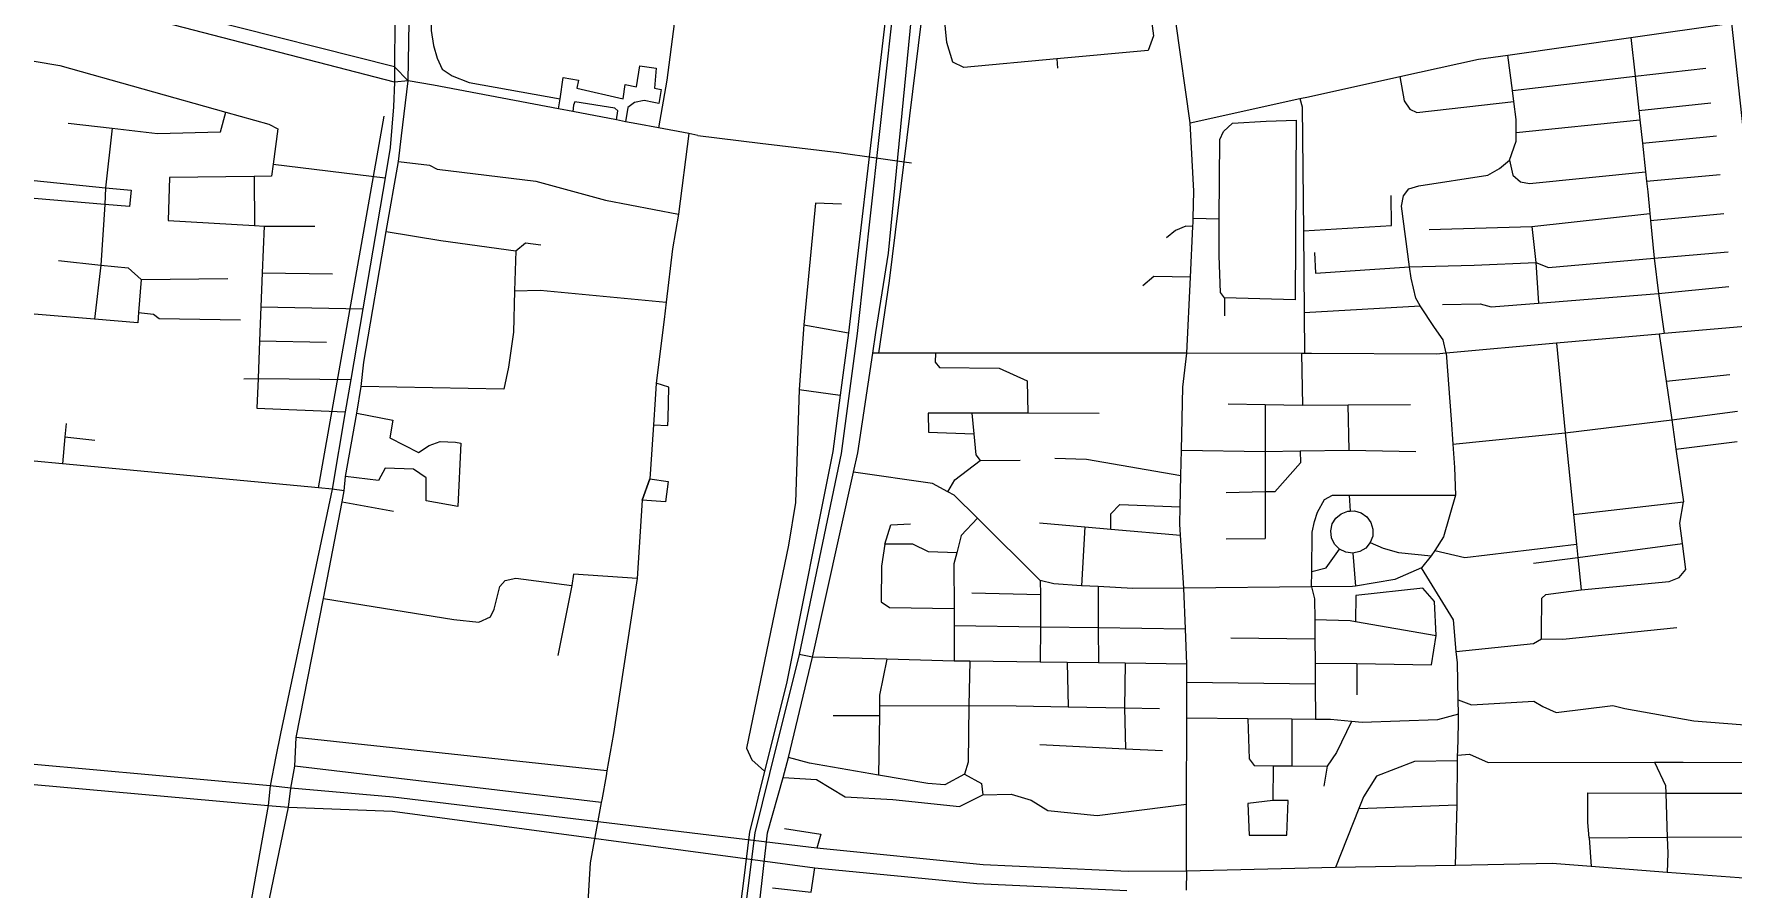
# Model space of a CAD drawing. Header units: inches. Extents: x 13372745 to 13380225, y 3541222 to 3545722.
# Drawn here: x 13372745 to 13374113, y 3544213 to 3544901 of the extents above; entities that cross this region are included whole.
import ezdxf

# ---------------------------------------------------------------- set-up
doc = ezdxf.new("R2010")
doc.units = ezdxf.units.IN
doc.header["$MEASUREMENT"] = 0

msp = doc.modelspace()

# ---------------------------------------------------------------- linework, layer by layer
for points in [[(13374013.9, 3545722), (13374016.3, 3545697.2), (13374020.5, 3545655.4), (13374021.8, 3545642.5), (13374040, 3545459.5), (13374073.2, 3545226.1), (13374099.7, 3544995.2), (13374107.9, 3544937.3), (13374111.5, 3544910.2), (13374137.7, 3544667), (13374147.1, 3544578), (13374168.1, 3544342.1), (13374168.6, 3544338.4)], [(13373025.5, 3545531.5), (13373028.7, 3545344.9), (13373033.5, 3545224.9), (13373036.5, 3545060.4), (13373035, 3544874.8), (13373035.2, 3544862.5), (13373034.4, 3544842.6), (13373031.7, 3544809.9), (13373027.5, 3544785.4), (13373009.6, 3544679.9), (13373000, 3544623), (13372995.5, 3544596.9), (13372985, 3544534.8)], [(13373271.2, 3544994.5), (13373254.4, 3544864.1), (13373247.7, 3544825.7)], [(13373444.8, 3544994.5), (13373438.8, 3544986.1), (13373430.4, 3544914.5), (13373417.3, 3544802.4), (13373400.6, 3544660.7), (13373394, 3544610.4), (13373388.1, 3544565.1), (13373350.7, 3544378.2), (13373333.1, 3544307.7), (13373327.6, 3544285.8)], [(13373425.1, 3544644.4), (13373433.7, 3544702.5), (13373445.4, 3544798.3), (13373459.4, 3544911.8), (13373463.3, 3544990), (13373460.2, 3544997)], [(13373478.1, 3544975.3), (13373535.8, 3544982.2), (13373577, 3544987.1), (13373625.1, 3544992.9), (13373634.1, 3544990.6), (13373646.2, 3544899.8), (13373641.9, 3544888.1), (13373568.4, 3544881.3), (13373493.4, 3544874.4), (13373484.7, 3544878.7), (13373479.7, 3544894.4), (13373472.2, 3544971.8), (13373478.1, 3544975.3)], [(13373046.1, 3544863.7), (13373035, 3544874.8), (13372879.7, 3544914), (13372748.2, 3544947.6), (13372744.9, 3544947.9)], [(13373046.1, 3544863.7), (13373035.2, 3544862.5), (13372834.9, 3544914.3), (13372746.8, 3544934.7), (13372744.9, 3544934.9)], [(13373065.8, 3544946.7), (13373064.7, 3544904.1), (13373066.4, 3544892), (13373069.5, 3544881.8), (13373073.5, 3544873.1), (13373081.6, 3544867.6), (13373095.1, 3544862.2), (13373168.4, 3544849)], [(13372912, 3544095.9), (13372949.8, 3544278.7), (13372951.6, 3544293.9), (13372954.8, 3544311.5), (13372956, 3544334.6), (13372978, 3544446.6), (13372993, 3544524.4), (13372994.6, 3544533.5), (13372995.7, 3544545), (13373004.8, 3544595.9), (13373008.3, 3544617.3), (13373010.5, 3544637), (13373028.3, 3544742.3), (13373038.2, 3544798.7), (13373040.8, 3544819.2), (13373046.1, 3544863.7), (13373047.1, 3544926.4)], [(13373435.7, 3544915.1), (13373407.7, 3544660.2)], [(13373422.6, 3544660.8), (13373432.7, 3544724.7), (13373451.3, 3544914.6)], [(13373672.6, 3544249.7), (13373672.7, 3544281.1), (13373672.9, 3544350.3), (13373673, 3544379.4), (13373673, 3544393.9), (13373672, 3544422.2), (13373670.7, 3544454.9), (13373667.8, 3544497.7), (13373667.3, 3544506.6), (13373667.6, 3544520.5), (13373668.2, 3544545.8), (13373668.7, 3544566.2), (13373669.9, 3544616.9), (13373673, 3544644.2), (13373675.9, 3544705.4), (13373677.9, 3544746.4), (13373678, 3544749.4), (13373678.1, 3544753), (13373678.6, 3544774.8), (13373675.8, 3544829.9), (13373664.1, 3544911.5)], [(13373675.8, 3544829.9), (13373764.1, 3544849.3), (13373771, 3544850.8), (13373844.4, 3544867), (13373907.9, 3544881), (13373931.5, 3544884.3), (13374030.5, 3544898.4), (13374111.5, 3544910.2)], [(13374030.5, 3544898.4), (13374033.9, 3544867.3), (13374036.9, 3544839.8), (13374037.7, 3544832.2), (13374039.8, 3544813.5), (13374042.3, 3544790.4), (13374043.1, 3544782.7), (13374044.1, 3544774.1), (13374045.8, 3544756.7), (13374046.3, 3544751.2), (13374049.3, 3544720.8), (13374052.7, 3544692.3), (13374057.3, 3544660)], [(13373568.4, 3544881.3), (13373568.8, 3544873.8)], [(13373881.7, 3544644.3), (13373879.5, 3544654.9), (13373872.4, 3544664.9), (13373860.8, 3544682.4), (13373857.4, 3544688.7), (13373853.5, 3544704.7), (13373852.3, 3544713.7), (13373845.7, 3544762.7), (13373847.5, 3544770.9), (13373851.7, 3544776.6), (13373859.9, 3544779.1), (13373915.4, 3544787.7), (13373924.7, 3544793), (13373932.9, 3544799.8), (13373938.2, 3544815.1), (13373938.2, 3544822), (13373938.2, 3544832.5), (13373936.3, 3544846.9), (13373935.2, 3544855.8), (13373931.5, 3544884.3)], [(13372744.9, 3544879.6), (13372765.6, 3544876.1), (13372899.3, 3544838.4), (13372933.8, 3544828.7), (13372941.3, 3544824.9), (13372937.5, 3544796.4), (13372936.2, 3544786.8)], [(13373167.2, 3544841), (13373168.4, 3544849), (13373171, 3544866.2), (13373183.3, 3544864.1), (13373182, 3544857.7), (13373219.2, 3544849.1), (13373220.7, 3544860.6), (13373229.9, 3544858.8), (13373232.7, 3544875.8), (13373245.8, 3544873.9), (13373244.4, 3544857.7), (13373249.8, 3544856.7), (13373248, 3544845.5), (13373243.8, 3544846.3), (13373236.2, 3544847.7), (13373228.2, 3544846.3), (13373222.9, 3544842.2), (13373221.1, 3544830.7), (13373213.9, 3544832.1), (13373214.8, 3544839.4), (13373212.5, 3544841.7), (13373180.3, 3544846.6), (13373179.2, 3544844), (13373178.6, 3544838.8), (13373167.2, 3544841)], [(13373844.4, 3544867), (13373848.1, 3544847.4), (13373852.6, 3544840.8), (13373858.2, 3544838), (13373936.3, 3544846.9)], [(13373935.2, 3544855.8), (13374033.9, 3544867.3), (13374090.9, 3544873.9)], [(13373279.3, 3544819.6), (13373272, 3544821.1), (13373247.7, 3544825.7), (13373230.1, 3544829), (13373221.1, 3544830.7), (13373213.9, 3544832.1), (13373178.6, 3544838.8), (13373167.2, 3544841), (13373066.5, 3544860.1), (13373046.1, 3544863.7)], [(13373764.1, 3544849.3), (13373765.8, 3544842.6), (13373766.8, 3544742.9), (13373767.4, 3544676.9), (13373767.7, 3544643.9)], [(13374036.9, 3544839.8), (13374094.9, 3544846)], [(13372772.4, 3544829.5), (13372807.9, 3544825.5), (13372844.4, 3544821.3), (13372895, 3544822.6), (13372899.3, 3544838.4)], [(13372807.9, 3544825.5), (13372802.5, 3544777.5), (13372801.9, 3544764.1), (13372798.8, 3544715.2), (13372793.5, 3544671.7)], [(13372974, 3544535.9), (13373026.9, 3544835.1)], [(13373761.1, 3544831.9), (13373760.1, 3544687.1), (13373703.2, 3544688.8), (13373700.2, 3544693.1), (13373698.9, 3544722.7), (13373699.1, 3544752.6), (13373699.6, 3544816.4), (13373702.5, 3544822.7), (13373709.8, 3544829.6), (13373736.8, 3544831.2), (13373761.1, 3544831.9)], [(13373938.2, 3544822), (13374037.7, 3544832.2)], [(13373272, 3544821.1), (13373263.7, 3544756.2), (13373258.9, 3544728.2), (13373253.8, 3544685.4), (13373252.2, 3544671.3), (13373245.8, 3544620.2), (13373244.9, 3544606.9), (13373243.6, 3544586.6), (13373241.3, 3544550.9), (13373240.6, 3544543), (13373234.5, 3544525.8), (13373230.4, 3544462.9), (13373211.4, 3544338), (13373206, 3544307.9)], [(13373279.3, 3544819.6), (13373329.5, 3544813.5)], [(13373329.5, 3544813.5), (13373392.7, 3544805.9)], [(13374039.8, 3544813.5), (13374099.3, 3544819.2)], [(13373038.2, 3544798.7), (13373063.2, 3544795.7), (13373069.4, 3544792.5), (13373148.9, 3544782.8), (13373204.9, 3544767.5), (13373263.7, 3544756.2)], [(13373392.7, 3544805.9), (13373398.2, 3544805), (13373417.3, 3544802.4), (13373445.4, 3544798.3), (13373451.3, 3544797.5)], [(13373932.9, 3544799.8), (13373935.4, 3544787.7), (13373941.6, 3544782.4), (13373948.8, 3544780.8), (13374042.3, 3544790.4)], [(13372936.2, 3544786.8), (13372922.2, 3544786.6), (13372853.9, 3544785.8), (13372852.9, 3544751), (13372922.5, 3544747.1), (13372930.1, 3544746.7), (13372971.1, 3544746.6)], [(13372922.2, 3544786.6), (13372922.5, 3544747.1)], [(13372937.5, 3544796.4), (13373027.5, 3544785.4)], [(13374043.1, 3544782.7), (13374102.5, 3544788.1)], [(13372744.9, 3544783.3), (13372802.5, 3544777.5), (13372823.1, 3544775.5), (13372821.7, 3544762.4), (13372801.9, 3544764.1), (13372744.9, 3544768.8)], [(13373766.8, 3544742.9), (13373837.7, 3544747.1), (13373837.4, 3544771.3)], [(13373395, 3544764.3), (13373374.1, 3544765.1), (13373364.7, 3544667.1), (13373360.9, 3544615.1), (13373394, 3544610.4)], [(13374046.3, 3544751.2), (13374105.3, 3544756.9)], [(13372930.1, 3544746.7), (13372928.6, 3544708.9), (13372927.5, 3544681.5), (13372926.5, 3544654.1), (13372925.3, 3544624), (13372924.4, 3544600.1), (13372995.5, 3544596.9)], [(13373677.9, 3544746.4), (13373672.3, 3544746.6), (13373664, 3544743.2), (13373656.5, 3544737.1)], [(13373678.1, 3544753), (13373699.1, 3544752.6)], [(13373868, 3544743.8), (13373950.8, 3544746.2), (13374045.8, 3544756.7)], [(13373950.8, 3544746.2), (13373953.9, 3544717.3), (13373956.1, 3544684.5)], [(13373028.3, 3544742.3), (13373072.4, 3544734.9), (13373132.7, 3544726.8), (13373131.8, 3544694.4), (13373130.9, 3544661.3), (13373127, 3544633), (13373123, 3544615.3), (13373008.3, 3544617.3)], [(13373132.7, 3544726.8), (13373140.5, 3544733.2), (13373152.9, 3544731.6)], [(13372764.6, 3544718.8), (13372798.8, 3544715.2), (13372820.8, 3544712.9), (13372831.2, 3544703.5), (13372900.9, 3544704.4)], [(13373775.7, 3544725.4), (13373776.6, 3544708.6), (13373852.3, 3544713.7), (13373904.4, 3544715.2), (13373953.9, 3544717.3), (13373964.3, 3544713.4), (13374049.3, 3544720.8), (13374108.8, 3544726)], [(13372831.2, 3544703.5), (13372829.1, 3544677.1), (13372828.5, 3544668.8)], [(13372928.6, 3544708.9), (13372985.2, 3544708.3)], [(13373675.9, 3544705.4), (13373646.3, 3544706.1), (13373637.7, 3544698.6)], [(13373131.8, 3544694.4), (13373152.5, 3544694.9), (13373253.8, 3544685.4)], [(13373703.2, 3544688.8), (13373703.2, 3544674.3)], [(13373878.9, 3544683.5), (13373909.1, 3544684.1), (13373918, 3544681.5), (13373956.1, 3544684.5), (13374045.9, 3544691.7), (13374052.7, 3544692.3), (13374109.3, 3544697.9)], [(13372828.5, 3544668.8), (13372793.5, 3544671.7), (13372744.9, 3544675.7)], [(13372829.1, 3544677.1), (13372841.1, 3544675.6), (13372845.6, 3544672.2), (13372911.2, 3544671.1)], [(13372927.5, 3544681.5), (13373009.6, 3544679.9)], [(13373767.4, 3544676.9), (13373860.8, 3544682.4)], [(13373364.7, 3544667.1), (13373400.6, 3544660.7)], [(13374160.2, 3544668.3), (13374137.7, 3544667), (13374057.3, 3544660), (13374053.4, 3544659.7), (13373970.5, 3544652.3), (13373881.7, 3544644.3), (13373873.9, 3544643.6), (13373773.5, 3544643.9), (13373767.7, 3544643.9), (13373765.2, 3544644), (13373673, 3544644.2), (13373470.6, 3544644.4), (13373425.1, 3544644.4), (13373420.1, 3544644.4)], [(13372926.5, 3544654.1), (13372980.4, 3544653.1)], [(13373407.7, 3544660.2), (13373394.8, 3544563.5), (13373361, 3544401.5), (13373337.1, 3544305.6)], [(13373347.9, 3544302.6), (13373352.4, 3544318.6), (13373371.5, 3544399.3), (13373404.7, 3544548.5), (13373408, 3544564.1), (13373420.1, 3544644.4), (13373422.6, 3544660.8)], [(13373970.5, 3544652.3), (13373977.7, 3544580.2), (13373984.3, 3544514.3), (13373986.7, 3544490.3), (13373987.8, 3544479.6), (13373990.5, 3544453.7)], [(13374053.4, 3544659.7), (13374058.9, 3544621.6), (13374063.4, 3544590.6), (13374066.8, 3544567), (13374072.9, 3544524.5)], [(13373470.6, 3544644.4), (13373470.3, 3544637.1), (13373473.8, 3544632.6), (13373522, 3544632.3), (13373544.5, 3544622), (13373544.9, 3544596)], [(13373765.2, 3544644), (13373766.1, 3544602.4)], [(13373881.7, 3544644.3), (13373885.9, 3544590.9), (13373887.2, 3544571), (13373888.4, 3544552.1), (13373889.2, 3544530), (13373879.6, 3544496.3), (13373872.6, 3544485.4), (13373869.6, 3544480.9), (13373861.8, 3544471.4)], [(13372913.9, 3544623.6), (13372925.3, 3544624), (13373000, 3544623)], [(13373255.9, 3544617), (13373245.8, 3544620.2), (13373244.9, 3544606.9), (13373243.6, 3544586.6), (13373255.2, 3544585.9), (13373255.5, 3544591.7), (13373255.9, 3544617)], [(13374058.9, 3544621.6), (13374110.2, 3544627.2)], [(13373360.9, 3544615.1), (13373358, 3544524.1), (13373352.3, 3544489.7), (13373318.4, 3544326.2), (13373322.7, 3544316.6), (13373333.1, 3544307.7)], [(13373004.8, 3544595.9), (13373033.7, 3544590.3), (13373031.4, 3544576.1), (13373054.3, 3544564.2), (13373063.1, 3544570), (13373072, 3544573), (13373084.2, 3544572.6), (13373088.4, 3544571.9), (13373086.1, 3544520.9), (13373060.5, 3544525.2), (13373060.5, 3544543.9), (13373050.5, 3544550.8), (13373027.5, 3544551.6), (13373022.2, 3544541.6), (13372995.7, 3544545), (13373004.8, 3544595.9)], [(13373602.4, 3544595.7), (13373544.9, 3544596), (13373499.9, 3544596), (13373464.8, 3544596)], [(13373464.8, 3544596), (13373465.1, 3544580.6), (13373501.5, 3544579.4)], [(13373499.9, 3544596), (13373501.5, 3544579.4), (13373503.1, 3544562.5), (13373506.6, 3544557.7), (13373538.8, 3544558)], [(13373706.4, 3544603.4), (13373736.2, 3544602.9), (13373766.1, 3544602.4), (13373802.8, 3544602.6), (13373853, 3544603)], [(13373736.2, 3544602.9), (13373736.2, 3544565), (13373764.3, 3544565.5), (13373803.6, 3544566.2), (13373802.8, 3544602.6)], [(13373887.2, 3544571), (13373977.7, 3544580.2), (13374063.4, 3544590.6), (13374116.4, 3544597.5)], [(13372770.9, 3544587.6), (13372769.8, 3544576.9), (13372767.7, 3544555.2)], [(13372769.8, 3544576.9), (13372793.9, 3544574.1)], [(13373668.7, 3544566.2), (13373736.2, 3544565)], [(13373764.3, 3544565.5), (13373764.4, 3544556), (13373743.9, 3544532.7), (13373736.2, 3544532.7), (13373704.7, 3544531.9)], [(13373803.6, 3544566.2), (13373857.5, 3544565)], [(13374066.8, 3544567), (13374116.1, 3544573.1)], [(13372985, 3544534.8), (13372974, 3544535.9), (13372767.7, 3544555.2), (13372744.9, 3544557.3)], [(13373480.7, 3544532.7), (13373486.3, 3544542.3), (13373506.6, 3544557.7)], [(13373566.7, 3544559.8), (13373592.3, 3544558.8), (13373668.2, 3544545.8)], [(13373736.2, 3544565), (13373736.2, 3544532.7), (13373736.2, 3544495.1)], [(13373240.6, 3544543), (13373255.3, 3544541), (13373253.4, 3544524.5), (13373234.5, 3544525.8), (13373240.6, 3544543)], [(13373861.8, 3544471.4), (13373840.5, 3544462.1), (13373808.7, 3544456.7), (13373806.3, 3544456.3), (13373773.5, 3544456), (13373670.7, 3544454.9), (13373629.6, 3544454.6), (13373601.5, 3544456.3), (13373588.2, 3544457), (13373565.8, 3544458.4), (13373555, 3544461.3), (13373504.6, 3544511.3), (13373485.8, 3544530), (13373480.7, 3544532.7), (13373468.3, 3544539.2), (13373404.7, 3544548.5)], [(13372985, 3544534.8), (13372943.2, 3544338)], [(13372994.6, 3544533.5), (13372985, 3544534.8)], [(13372993, 3544524.4), (13373034.4, 3544517.1)], [(13373773.5, 3544456), (13373773.6, 3544468.4), (13373773.9, 3544500.2), (13373775.7, 3544508.7), (13373778.1, 3544516.1), (13373783.8, 3544526.4), (13373790.2, 3544529.9), (13373803.8, 3544529.9), (13373889.2, 3544530)], [(13373803.8, 3544529.9), (13373804.4, 3544517)], [(13373889.9, 3544403.9), (13373952.1, 3544410.5), (13373958.5, 3544414.1), (13373958.5, 3544419.1), (13373958.7, 3544447), (13373962, 3544449.8), (13373990.5, 3544453.7), (13374061.4, 3544460.4), (13374069.4, 3544463.6), (13374074.8, 3544470.1), (13374072.1, 3544490.9), (13374069.9, 3544507.3), (13374072.9, 3544524.5)], [(13373984.3, 3544514.3), (13374072.9, 3544524.5)], [(13373504.6, 3544511.3), (13373491.2, 3544497.5), (13373487.7, 3544483.5), (13373485.4, 3544474.6), (13373485.6, 3544438.7), (13373485.7, 3544424.8), (13373485.8, 3544396.3)], [(13373611.8, 3544502.6), (13373611.9, 3544514.8), (13373619.1, 3544522.3), (13373667.6, 3544520.5)], [(13373789.5, 3544495.5), (13373788.9, 3544501.2), (13373790.1, 3544506.7), (13373793, 3544511.4), (13373797.3, 3544514.9), (13373802.5, 3544516.9), (13373804.4, 3544517), (13373808, 3544517.2), (13373813.3, 3544515.6), (13373817.9, 3544512.4), (13373821.1, 3544507.9), (13373822.8, 3544502.6), (13373822.7, 3544497), (13373820.7, 3544491.7), (13373817, 3544487.3), (13373812.2, 3544484.4), (13373806.7, 3544483.2), (13373801, 3544483.9), (13373796, 3544486.4), (13373792, 3544490.4), (13373789.5, 3544495.5)], [(13373429.9, 3544490.3), (13373434.8, 3544506.1), (13373450.6, 3544506.8)], [(13373554.5, 3544507.6), (13373591, 3544504.4), (13373611.8, 3544502.6), (13373667.8, 3544497.7)], [(13373591, 3544504.4), (13373588.2, 3544457)], [(13373487.7, 3544483.5), (13373464.9, 3544484.3), (13373452.5, 3544490.3), (13373429.9, 3544490.3), (13373427.3, 3544472.6), (13373426.9, 3544444), (13373433.7, 3544439.5), (13373485.6, 3544438.7)], [(13373704.7, 3544494.7), (13373736.2, 3544495.1)], [(13373773.6, 3544468.4), (13373785.3, 3544471.5), (13373796, 3544486.4)], [(13373820.7, 3544491.7), (13373831.2, 3544487.1), (13373843.5, 3544483.8), (13373869.6, 3544480.9)], [(13373872.6, 3544485.4), (13373896.7, 3544479.7), (13373986.7, 3544490.3)], [(13373952.1, 3544475.1), (13373987.8, 3544479.6), (13374072.1, 3544490.9)], [(13373806.7, 3544483.2), (13373808.7, 3544456.7)], [(13373891.7, 3544345.6), (13373891.8, 3544353.5), (13373891.5, 3544365.1), (13373890.8, 3544394.8), (13373889.9, 3544403.9), (13373887.6, 3544429.4), (13373861.8, 3544471.4)], [(13372978, 3544446.6), (13373083, 3544429.7), (13373103, 3544427.6), (13373112.3, 3544432), (13373115.3, 3544438), (13373119.8, 3544456.2), (13373124.2, 3544461.3), (13373132.9, 3544463.1), (13373178, 3544457.1)], [(13373178, 3544457.1), (13373166.5, 3544400.7)], [(13373230.4, 3544462.9), (13373179.2, 3544466.4), (13373178, 3544457.1)], [(13373555, 3544461.3), (13373555.1, 3544450), (13373555.2, 3544423.8), (13373554.8, 3544395.4)], [(13373601.5, 3544456.3), (13373601.5, 3544423.2), (13373601.9, 3544394.8)], [(13373773.5, 3544456), (13373775.8, 3544446.4), (13373776, 3544429.7), (13373776.1, 3544414.3), (13373776.2, 3544394.7), (13373776.3, 3544377.9), (13373776.6, 3544349.2)], [(13373499.9, 3544451.1), (13373555.1, 3544450)], [(13373776.2, 3544394.7), (13373809.9, 3544394.2), (13373870, 3544393.2), (13373873.8, 3544416.8), (13373872.4, 3544444.2), (13373862.9, 3544455.1), (13373809, 3544449.2), (13373808.7, 3544428.1)], [(13373776, 3544429.7), (13373804.6, 3544428.9), (13373808.7, 3544428.1), (13373873.8, 3544416.8)], [(13373485.7, 3544424.8), (13373555.2, 3544423.8), (13373601.5, 3544423.2), (13373672, 3544422.2)], [(13373708.4, 3544415), (13373776.1, 3544414.3)], [(13373958.5, 3544414.1), (13373975.8, 3544413.8), (13374067.6, 3544423.4)], [(13373673, 3544393.9), (13373623.3, 3544394.6), (13373601.9, 3544394.8), (13373576.7, 3544395.1), (13373554.8, 3544395.4), (13373498.2, 3544396.1), (13373485.8, 3544396.3), (13373431.4, 3544397.7), (13373371.5, 3544399.3), (13373361, 3544401.5)], [(13373498.2, 3544396.1), (13373497.6, 3544360.6), (13373496.9, 3544314.8), (13373493.9, 3544305.3), (13373478.3, 3544296.7), (13373464.6, 3544297.6), (13373424.9, 3544304.4), (13373369.2, 3544314), (13373352.4, 3544318.6)], [(13373431.4, 3544397.7), (13373425.7, 3544368.7), (13373425.6, 3544360.1), (13373425.5, 3544352.3), (13373424.9, 3544304.4)], [(13373576.7, 3544395.1), (13373577.5, 3544359.3)], [(13373623.3, 3544394.6), (13373622.8, 3544358.5)], [(13373809.9, 3544394.2), (13373809.9, 3544369.2)], [(13373673, 3544379.4), (13373776.3, 3544377.9)], [(13373425.6, 3544360.1), (13373497.6, 3544360.6), (13373535.7, 3544360.1)], [(13373535.7, 3544360.1), (13373577.5, 3544359.3), (13373622.8, 3544358.5), (13373650.9, 3544358)], [(13373891.5, 3544365.1), (13373902.3, 3544361), (13373952.3, 3544364.1), (13373959.5, 3544359.7), (13373970.4, 3544354.9), (13374015.9, 3544360.4), (13374025.5, 3544358), (13374081.3, 3544348), (13374156.3, 3544342.2), (13374165.5, 3544344.7)], [(13373388.2, 3544352.3), (13373425.5, 3544352.3)], [(13373622.8, 3544358.5), (13373623.7, 3544325.6)], [(13373788.7, 3544349.1), (13373776.6, 3544349.2), (13373757.5, 3544349.4), (13373722.2, 3544349.8), (13373672.9, 3544350.3)], [(13373722.2, 3544349.8), (13373723.2, 3544317.6), (13373727.3, 3544312.1), (13373742.6, 3544312), (13373757.5, 3544311.8), (13373786.1, 3544311.5)], [(13373757.5, 3544349.4), (13373757.5, 3544311.8)], [(13373805.5, 3544347.5), (13373793.5, 3544322.7), (13373786.1, 3544311.5), (13373783.3, 3544295.5)], [(13373891.8, 3544353.5), (13373874.9, 3544349), (13373814.2, 3544346.7), (13373805.5, 3544347.5), (13373788.7, 3544349.1)], [(13372943.2, 3544338), (13372939.5, 3544319.5)], [(13373206, 3544307.9), (13372956, 3544334.6)], [(13373891.2, 3544323.5), (13373891.7, 3544345.6)], [(13372939.5, 3544319.5), (13372935, 3544295.8), (13372933.3, 3544280), (13372873.7, 3543947.3), (13372854.1, 3543835.6), (13372850.5, 3543799), (13372843.3, 3543761.4), (13372836.7, 3543736.9), (13372826.6, 3543708.2), (13372816.4, 3543676), (13372803.9, 3543647.9), (13372795.8, 3543622)], [(13373554.7, 3544329.1), (13373623.7, 3544325.6), (13373653.5, 3544324.3)], [(13373889.4, 3544231.7), (13373890.6, 3544280.6), (13373890.9, 3544316), (13373891, 3544320.4), (13373891.2, 3544323.5)], [(13373891, 3544320.4), (13373900.5, 3544321.2), (13373915.6, 3544314.6), (13374049.6, 3544314.9), (13374072.7, 3544314.9), (13374171.5, 3544314.6)], [(13373034.1, 3544286.7), (13372951.6, 3544293.9), (13372935, 3544295.8), (13372744.9, 3544313)], [(13373201.4, 3544282.4), (13372954.8, 3544311.5)], [(13373206, 3544307.9), (13373205.5, 3544303.7)], [(13373337.1, 3544305.6), (13373325.1, 3544257.9)], [(13373742.6, 3544312), (13373742.2, 3544283.9), (13373722.2, 3544281.6), (13373723.2, 3544256.1), (13373753.4, 3544256.1), (13373754.5, 3544283.9), (13373742.2, 3544283.9)], [(13373890.9, 3544316), (13373856.4, 3544315.5), (13373825.6, 3544303.6), (13373815.2, 3544286.9), (13373811.5, 3544277.4), (13373792.6, 3544229.9)], [(13374049.6, 3544314.9), (13374058.5, 3544296.1), (13374058.7, 3544290), (13374059.8, 3544254.1), (13374060.2, 3544241.5), (13374059.8, 3544226.1)], [(13372744.9, 3544296.8), (13372933.3, 3544280), (13372949.8, 3544278.7), (13373033.4, 3544275.4)], [(13373205.5, 3544303.7), (13373201.9, 3544284.4)], [(13373335.5, 3544258), (13373347.9, 3544302.6)], [(13373347.9, 3544302.6), (13373374.8, 3544300.9), (13373397.9, 3544287), (13373436.4, 3544284.9), (13373490, 3544279), (13373508.7, 3544288.6), (13373531.7, 3544289.1), (13373547.8, 3544284.3), (13373561.2, 3544275.8), (13373600.8, 3544272), (13373672.7, 3544281.1)], [(13373493.9, 3544305.3), (13373507.6, 3544297.7), (13373508.7, 3544288.6)], [(13373625.9, 3544226.9), (13373509.1, 3544232.1), (13373375.2, 3544245.6), (13373034.1, 3544286.7)], [(13373201.9, 3544284.4), (13373201.4, 3544282.4), (13373192.6, 3544233.8), (13373187.1, 3544139.3), (13373163.5, 3544053.4), (13373172.2, 3544022.6), (13373173, 3543929.7), (13373151.7, 3543878.4), (13373170.6, 3543839), (13373164.3, 3543814.6)], [(13373327.6, 3544285.8), (13373325.1, 3544275.6)], [(13373811.5, 3544277.4), (13373890.6, 3544280.6)], [(13374058.7, 3544290), (13374123.9, 3544289.8), (13374126.2, 3544261.8), (13374121.9, 3544254.4), (13374059.8, 3544254.1), (13373997.1, 3544253.5), (13373997, 3544253.8), (13373995.9, 3544266.3), (13373995.9, 3544290.1), (13374058.7, 3544290)], [(13373033.4, 3544275.4), (13373373.5, 3544229.8), (13373503.8, 3544217.2), (13373624.7, 3544211.6)], [(13373325.1, 3544275.6), (13373320.9, 3544258.8), (13373315.8, 3544217), (13373294.6, 3544054.9), (13373291.6, 3543940.2), (13373289.5, 3543860.2), (13373297, 3543664.3), (13373303, 3543507), (13373329.5, 3543369.9), (13373356, 3543302.4), (13373374.6, 3543254.6), (13373430.2, 3543149.2), (13373459.9, 3543109.2), (13373575.8, 3542950.8)], [(13373325.1, 3544257.9), (13373299.6, 3544056.2), (13373295, 3543861.5), (13373303.7, 3543665.5), (13373304.2, 3543652.8), (13373308.9, 3543507.2), (13373335.6, 3543372.4), (13373380.9, 3543258.9), (13373434.5, 3543159.4), (13373505.6, 3543062), (13373598.2, 3542945.1), (13373607.7, 3542933.2), (13373611.2, 3542928.8), (13373626.1, 3542921.8)], [(13373626.1, 3542921.8), (13373620.6, 3542935.7), (13373608.2, 3542951.2), (13373518.8, 3543062.6), (13373512.7, 3543071), (13373506, 3543080), (13373447.7, 3543160), (13373394.1, 3543259.5), (13373367.3, 3543326.7), (13373348.9, 3543372.9), (13373327.3, 3543481.5), (13373324.5, 3543495.7), (13373322.1, 3543507.8), (13373317.4, 3543653.3), (13373317.4, 3543666.8), (13373308.2, 3543862), (13373308.3, 3543902.7), (13373312.8, 3544056.8), (13373335.5, 3544258)], [(13373349.2, 3544261.5), (13373378.4, 3544256.8), (13373375.2, 3544245.6)], [(13373997, 3544253.8), (13373998.5, 3544230.7)], [(13373672.6, 3544239.3), (13373672.6, 3544249.7)], [(13373672.6, 3544227), (13373672.6, 3544239.3)], [(13373339.4, 3544213.7), (13373370.6, 3544210), (13373373.5, 3544229.8)], [(13373672.6, 3544227), (13373625.9, 3544226.9)], [(13373672.6, 3544227), (13373672.5, 3544211.8)], [(13374216.5, 3544212.7), (13374183, 3544216.9), (13374059.8, 3544226.1), (13373998.5, 3544230.7), (13373967.1, 3544233.1), (13373889.4, 3544231.7), (13373792.6, 3544229.9), (13373672.6, 3544227)]]:
    msp.add_lwpolyline(points)

doc.saveas('drawing.dxf')
